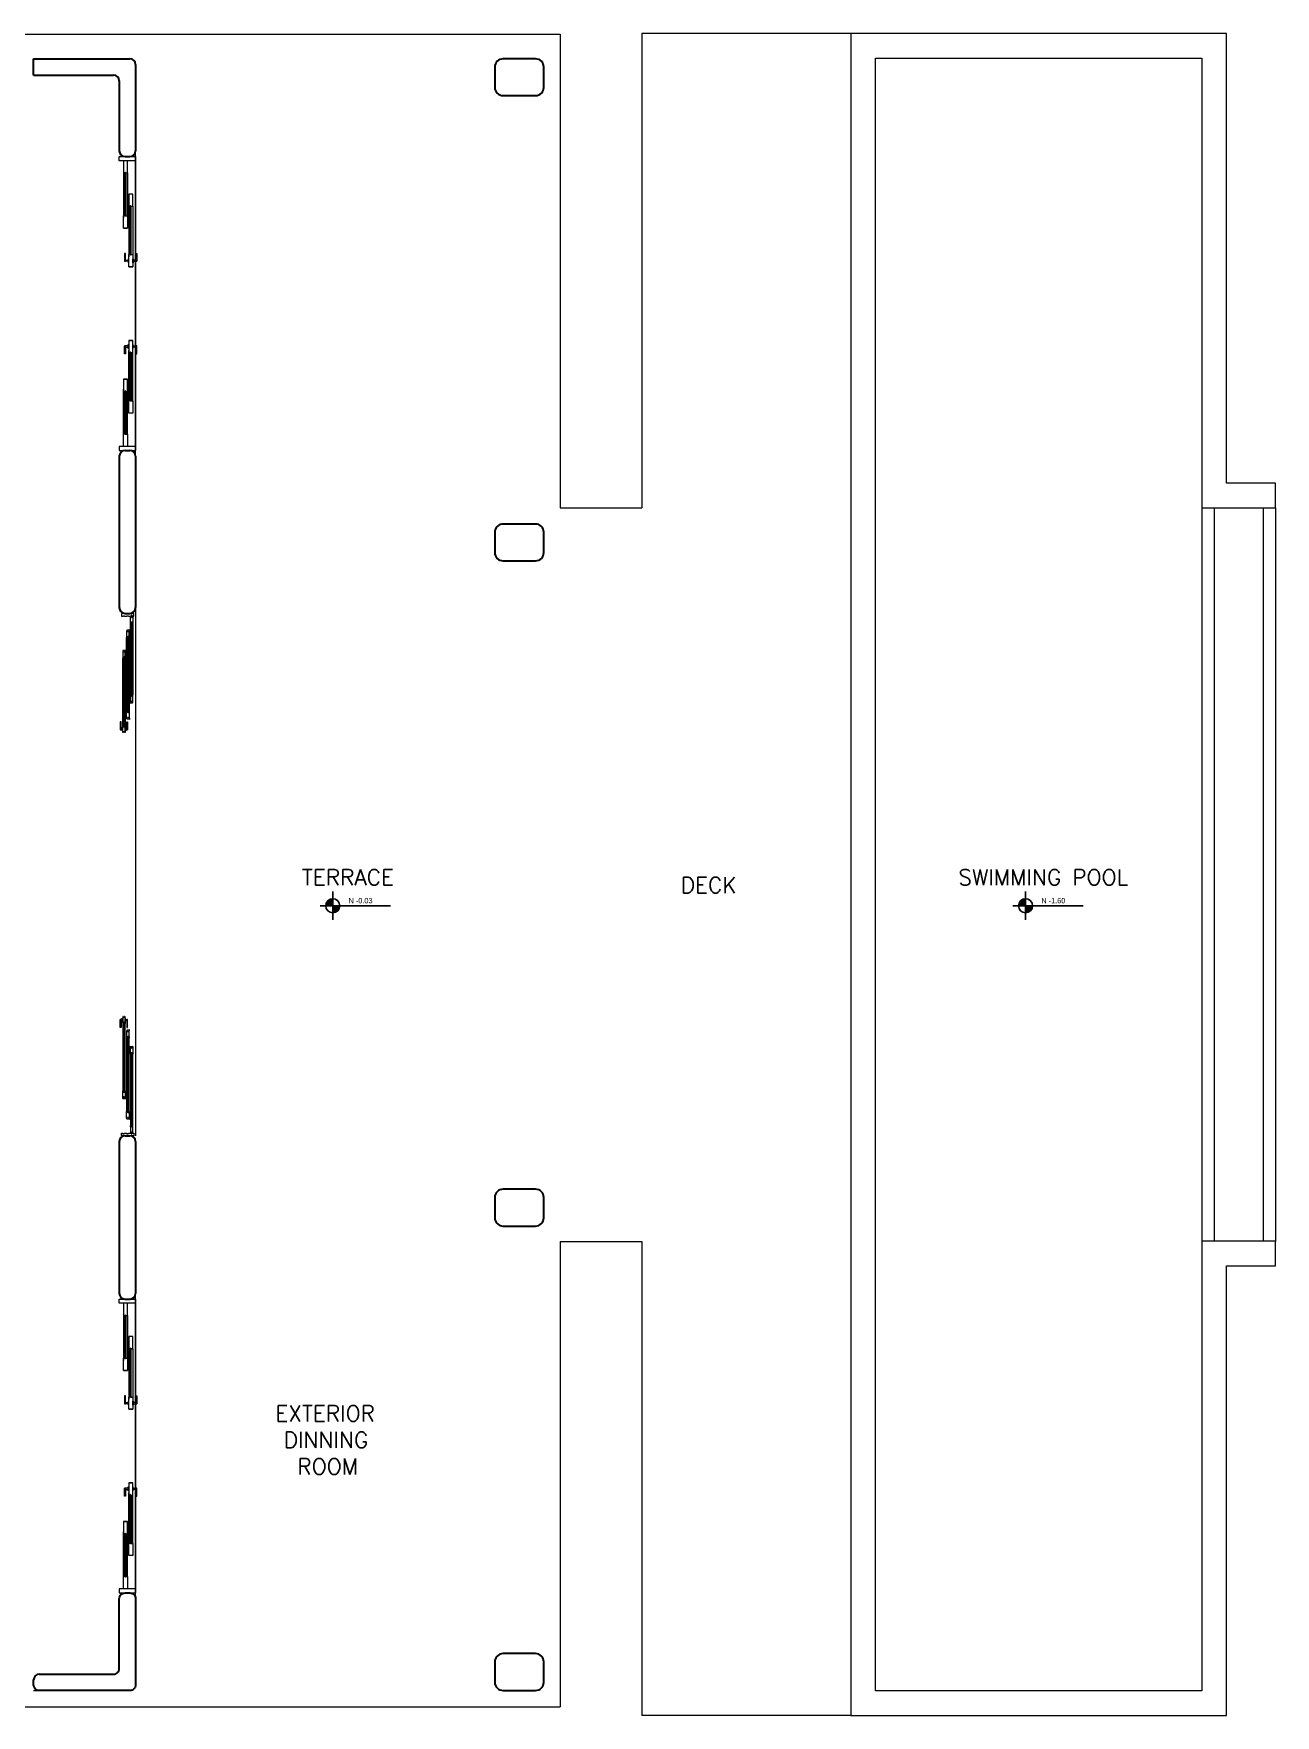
# Model space of a CAD drawing. Header units: metres. Extents: x -44 to 358, y -246 to 48.
# Drawn here: x 46.21 to 61.42, y -114.41 to -93.81 of the extents above; entities that cross this region are included whole.
import ezdxf

# ---------------------------------------------------------------- set-up
doc = ezdxf.new("R2010")
doc.units = ezdxf.units.M
doc.header["$LTSCALE"] = 0.3
for name, color, linetype, lineweight in [('A-DOOR', 7, 'Continuous', 5), ('A-WALL', 7, 'Continuous', 30), ('cristales', 131, 'Continuous', 0), ('piscina', 7, 'Continuous', 0), ('piso', 251, 'Continuous', 18), ('SE-2', 252, 'Continuous', 9)]:
    doc.layers.add(name, color=color, linetype=linetype, lineweight=lineweight)
doc.layers.add('pisos', color=253, linetype='Continuous', lineweight=0, transparency=0.1)
doc.layers.add('TEXTOS', color=4, linetype='Continuous')
doc.styles.add('ESC100-2mm', font='arial.ttf', dxfattribs={"height": 0.15})

# ---------------------------------------------------------------- blocks, each defined once
blk = doc.blocks.new('A$C6542862e')
at = {"layer": 'A-DOOR', "color": 7}
for p, q in [((1.282, 0.17), (1.282, 0.214)), ((2.318, 0.17), (2.318, 0.214)), ((1.267, 0.205), (1.267, 0.17)), ((1.267, 0.075), (1.267, 0.11)), ((1.282, 0.11), (1.282, 0.065)), ((2.318, 0.11), (2.318, 0.065)), ((2.333, 0.205), (2.333, 0.17)), ((2.333, 0.075), (2.333, 0.11))]:
    blk.add_line(p, q, dxfattribs=at)
at = {"layer": 'A-DOOR'}
for p, q in [((0.2, 0.1), (0.05, 0.1)), ((0.05, 0.1), (0.05, 0.05)), ((0.05, 0.05), (0.2, 0.05)), ((0.2, 0.077), (0.2, 0.1)), ((0.205, 0.082), (0.2, 0.082)), ((0.2, 0.072), (0.2, 0.05)), ((0.205, 0.068), (0.2, 0.068)), ((0.205, 0.082), (0.205, 0.077)), ((0.205, 0.068), (0.205, 0.072)), ((0.608, 0.165), (0.458, 0.165)), ((0.458, 0.165), (0.458, 0.115)), ((0.458, 0.115), (0.608, 0.115)), ((0.608, 0.142), (0.608, 0.165)), ((0.613, 0.147), (0.608, 0.147)), ((0.608, 0.137), (0.608, 0.115)), ((0.613, 0.132), (0.608, 0.132)), ((0.613, 0.147), (0.613, 0.142)), ((0.613, 0.132), (0.613, 0.137)), ((0.72, 0.082), (0.725, 0.082)), ((0.72, 0.082), (0.72, 0.077)), ((0.72, 0.068), (0.72, 0.072)), ((0.72, 0.068), (0.725, 0.068)), ((0.725, 0.1), (0.875, 0.1)), ((0.725, 0.077), (0.725, 0.1)), ((0.725, 0.072), (0.725, 0.05)), ((0.875, 0.05), (0.725, 0.05)), ((0.875, 0.05), (0.875, 0.1)), ((0.875, 0.1), (0.875, 0.05)), ((1.195, 0.147), (1.2, 0.147)), ((1.195, 0.147), (1.195, 0.142)), ((1.195, 0.132), (1.195, 0.137)), ((1.195, 0.132), (1.2, 0.132)), ((1.2, 0.165), (1.35, 0.165)), ((1.2, 0.142), (1.2, 0.165)), ((1.2, 0.137), (1.2, 0.115)), ((1.35, 0.115), (1.2, 0.115)), ((1.35, 0.115), (1.35, 0.165)), ((1.35, 0.165), (1.35, 0.115)), ((2.25, 0.115), (2.25, 0.165)), ((2.4, 0.165), (2.25, 0.165)), ((2.25, 0.165), (2.25, 0.115)), ((2.25, 0.115), (2.4, 0.115)), ((2.4, 0.142), (2.4, 0.165)), ((2.405, 0.147), (2.4, 0.147)), ((2.4, 0.137), (2.4, 0.115)), ((2.405, 0.132), (2.4, 0.132)), ((2.405, 0.147), (2.405, 0.142)), ((2.405, 0.132), (2.405, 0.137)), ((2.725, 0.05), (2.725, 0.1)), ((2.875, 0.1), (2.725, 0.1)), ((2.725, 0.1), (2.725, 0.05)), ((2.725, 0.05), (2.875, 0.05)), ((2.875, 0.077), (2.875, 0.1)), ((2.88, 0.082), (2.875, 0.082)), ((2.875, 0.072), (2.875, 0.05)), ((2.88, 0.068), (2.875, 0.068)), ((2.88, 0.082), (2.88, 0.077)), ((2.88, 0.068), (2.88, 0.072)), ((2.987, 0.147), (2.992, 0.147)), ((2.987, 0.147), (2.987, 0.142)), ((2.987, 0.132), (2.987, 0.137)), ((2.987, 0.132), (2.992, 0.132)), ((2.992, 0.165), (3.142, 0.165)), ((2.992, 0.142), (2.992, 0.165)), ((2.992, 0.137), (2.992, 0.115)), ((3.142, 0.115), (2.992, 0.115)), ((3.142, 0.165), (3.142, 0.115)), ((3.395, 0.082), (3.4, 0.082)), ((3.395, 0.082), (3.395, 0.077)), ((3.395, 0.068), (3.395, 0.072)), ((3.395, 0.068), (3.4, 0.068)), ((3.4, 0.1), (3.55, 0.1)), ((3.4, 0.077), (3.4, 0.1)), ((3.4, 0.072), (3.4, 0.05)), ((3.55, 0.05), (3.4, 0.05)), ((3.55, 0.1), (3.55, 0.05))]:
    blk.add_line(p, q, dxfattribs=at)
at = {"layer": 'A-DOOR', "color": 8}
for p, q in [((0.195, 0.077), (0.195, 0.072)), ((0.195, 0.077), (0.73, 0.077)), ((0.195, 0.072), (0.73, 0.072)), ((0.2, 0.1), (0.751, 0.1)), ((0.2, 0.05), (0.751, 0.05)), ((0.72, 0.082), (0.205, 0.082)), ((0.205, 0.068), (0.72, 0.068)), ((0.603, 0.142), (0.603, 0.137)), ((0.603, 0.142), (1.205, 0.142)), ((0.603, 0.137), (1.205, 0.137)), ((0.608, 0.165), (1.226, 0.165)), ((0.608, 0.115), (1.226, 0.115)), ((1.195, 0.147), (0.613, 0.147)), ((0.613, 0.132), (1.195, 0.132)), ((0.73, 0.077), (0.73, 0.072)), ((1.205, 0.142), (1.205, 0.137)), ((2.992, 0.165), (2.374, 0.165)), ((2.992, 0.115), (2.374, 0.115)), ((2.997, 0.142), (2.395, 0.142)), ((2.395, 0.142), (2.395, 0.137)), ((2.997, 0.137), (2.395, 0.137)), ((2.405, 0.147), (2.987, 0.147)), ((2.987, 0.132), (2.405, 0.132)), ((3.4, 0.1), (2.849, 0.1)), ((3.4, 0.05), (2.849, 0.05)), ((3.405, 0.077), (2.87, 0.077)), ((2.87, 0.077), (2.87, 0.072)), ((3.405, 0.072), (2.87, 0.072)), ((2.88, 0.082), (3.395, 0.082)), ((3.395, 0.068), (2.88, 0.068)), ((2.997, 0.142), (2.997, 0.137)), ((3.405, 0.077), (3.405, 0.072))]:
    blk.add_line(p, q, dxfattribs=at)
at = {"layer": 'A-DOOR', "color": 7}
for points in [[(1.282, 0.214), (1.282, 0.205), (1.185, 0.205), (1.185, 0.214)], [(2.318, 0.214), (2.318, 0.205), (2.415, 0.205), (2.415, 0.214)], [(1.282, 0.065), (1.282, 0.074), (1.185, 0.074), (1.185, 0.065)], [(1.3, 0.165), (1.25, 0.165), (1.25, 0.17), (1.3, 0.17)], [(1.3, 0.115), (1.25, 0.115), (1.25, 0.11), (1.3, 0.11)], [(2.3, 0.165), (2.35, 0.165), (2.35, 0.17), (2.3, 0.17)], [(2.3, 0.115), (2.35, 0.115), (2.35, 0.11), (2.3, 0.11)], [(2.318, 0.065), (2.318, 0.074), (2.415, 0.074), (2.415, 0.065)]]:
    blk.add_lwpolyline(points, close=True, dxfattribs=at)
at = {"layer": 'A-DOOR'}
for points in [[(0.05, 0), (0, 0), (0, 0.2), (0.05, 0.2)], [(3.55, 0), (3.6, 0), (3.6, 0.2), (3.55, 0.2)]]:
    blk.add_lwpolyline(points, close=True, dxfattribs=at)
at = {"layer": 'piscina', "const_width": 0.004}
for points in [[(0.195, 0.075), (0.73, 0.075)], [(0.603, 0.14), (1.205, 0.14)], [(2.997, 0.14), (2.395, 0.14)], [(3.405, 0.075), (2.87, 0.075)]]:
    blk.add_lwpolyline(points, dxfattribs=at)
at = {"layer": 'piso'}
blk.add_line((0, 0.2), (3.6, 0.2), dxfattribs=at)
blk = doc.blocks.new('A$C49b848e4')
at = {"color": 7}
for points in [[(0.126, 6.29, 0.341999), (0.128, 6.292), (0.128, 6.292), (0.138, 6.292), (0.139, 6.291), (0.139, 6.274), (0.138, 6.274), (0.126, 6.277, -0.339454), (0.125, 6.279), (0.125, 6.288, -0.341999)], [(0.107, 6.114, -0.341999), (0.106, 6.116), (0.105, 6.116), (0.096, 6.116), (0.095, 6.115), (0.095, 6.098), (0.095, 6.098), (0.108, 6.101, 0.339454), (0.109, 6.103), (0.109, 6.112, 0.341999)], [(0.059, 5.864, -0.341999), (0.058, 5.866), (0.057, 5.866), (0.048, 5.866), (0.047, 5.865), (0.047, 5.848), (0.047, 5.848), (0.06, 5.851, 0.339454), (0.061, 5.853), (0.061, 5.862, 0.341999)], [(0.126, 5.386, -0.341999), (0.128, 5.384), (0.128, 5.384), (0.138, 5.384), (0.139, 5.385), (0.139, 5.402), (0.138, 5.402), (0.126, 5.399, 0.339454), (0.125, 5.397), (0.125, 5.388, 0.341999)], [(0.107, 5.186, 0.341999), (0.106, 5.184), (0.105, 5.184), (0.096, 5.184), (0.095, 5.185), (0.095, 5.202), (0.095, 5.202), (0.108, 5.199, -0.339454), (0.109, 5.197), (0.109, 5.188, -0.341999)], [(0.059, 5.01, 0.341999), (0.058, 5.008), (0.057, 5.008), (0.048, 5.008), (0.047, 5.009), (0.047, 5.026), (0.047, 5.026), (0.06, 5.023, -0.339454), (0.061, 5.021), (0.061, 5.012, -0.341999)], [(0.059, 1.39, -0.341999), (0.058, 1.392), (0.057, 1.392), (0.048, 1.392), (0.047, 1.391), (0.047, 1.374), (0.047, 1.374), (0.06, 1.377, 0.339454), (0.061, 1.379), (0.061, 1.388, 0.341999)], [(0.107, 1.214, -0.341999), (0.106, 1.216), (0.105, 1.216), (0.096, 1.216), (0.095, 1.215), (0.095, 1.198), (0.095, 1.198), (0.108, 1.201, 0.339454), (0.109, 1.203), (0.109, 1.212, 0.341999)], [(0.126, 1.014, 0.341999), (0.128, 1.016), (0.128, 1.016), (0.138, 1.016), (0.139, 1.015), (0.139, 0.998), (0.138, 0.998), (0.126, 1.001, -0.339454), (0.125, 1.003), (0.125, 1.012, -0.341999)], [(0.059, 0.536, 0.341999), (0.058, 0.534), (0.057, 0.534), (0.048, 0.534), (0.047, 0.535), (0.047, 0.552), (0.047, 0.552), (0.06, 0.549, -0.339454), (0.061, 0.547), (0.061, 0.538, -0.341999)], [(0.107, 0.286, 0.341999), (0.106, 0.284), (0.105, 0.284), (0.096, 0.284), (0.095, 0.285), (0.095, 0.302), (0.095, 0.302), (0.108, 0.299, -0.339454), (0.109, 0.297), (0.109, 0.288, -0.341999)], [(0.126, 0.11, -0.341999), (0.128, 0.108), (0.128, 0.108), (0.138, 0.108), (0.139, 0.109), (0.139, 0.126), (0.138, 0.126), (0.126, 0.123, 0.339454), (0.125, 0.121), (0.125, 0.112, 0.341999)]]:
    blk.add_lwpolyline(points, format="xyb", close=True, dxfattribs=at)
at = {"layer": 'A-DOOR', "color": 7}
for p, q in [((0.018, 6.4), (0.017, 6.399)), ((0.017, 6.399), (0.017, 6.367)), ((0.03, 6.4), (0.018, 6.4)), ((0.03, 6.396), (0.03, 6.4)), ((0.049, 6.396), (0.03, 6.396)), ((0.078, 6.4), (0.049, 6.4)), ((0.049, 6.396), (0.049, 6.4)), ((0.078, 6.396), (0.078, 6.4)), ((0.097, 6.396), (0.078, 6.396)), ((0.138, 6.4), (0.097, 6.4)), ((0.097, 6.4), (0.097, 6.396)), ((0.138, 6.39), (0.138, 6.4)), ((0.144, 6.39), (0.138, 6.39)), ((0.167, 6.4), (0.144, 6.4)), ((0.144, 6.4), (0.144, 6.39)), ((0.167, 6.367), (0.167, 6.4)), ((0.017, 6.367), (0.018, 6.366)), ((0.018, 6.366), (0.035, 6.366)), ((0.035, 6.37), (0.054, 6.37)), ((0.035, 6.37), (0.035, 6.366)), ((0.054, 6.37), (0.054, 6.366)), ((0.054, 6.366), (0.083, 6.366)), ((0.079, 6.184), (0.078, 6.183)), ((0.078, 6.183), (0.078, 6.102)), ((0.079, 6.192), (0.079, 6.184)), ((0.085, 6.184), (0.079, 6.184)), ((0.115, 6.199), (0.082, 6.195)), ((0.083, 6.366), (0.083, 6.37)), ((0.083, 6.37), (0.102, 6.37)), ((0.085, 6.178), (0.085, 6.184)), ((0.09, 6.184), (0.087, 6.184)), ((0.087, 6.184), (0.087, 6.178)), ((0.09, 6.174), (0.09, 6.184)), ((0.098, 6.184), (0.096, 6.184)), ((0.096, 6.184), (0.096, 6.174)), ((0.098, 6.178), (0.098, 6.184)), ((0.106, 6.184), (0.1, 6.184)), ((0.1, 6.184), (0.1, 6.178)), ((0.102, 6.37), (0.102, 6.366)), ((0.102, 6.366), (0.138, 6.366)), ((0.108, 6.183), (0.106, 6.184)), ((0.106, 6.184), (0.115, 6.184)), ((0.108, 6.118), (0.108, 6.183)), ((0.115, 6.184), (0.115, 6.199)), ((0.125, 5.397), (0.125, 6.279)), ((0.126, 6.358), (0.127, 6.36)), ((0.126, 6.293), (0.126, 6.358)), ((0.127, 6.292), (0.126, 6.293)), ((0.127, 6.36), (0.133, 6.36)), ((0.145, 6.292), (0.127, 6.292)), ((0.133, 6.36), (0.133, 6.354)), ((0.133, 6.354), (0.136, 6.354)), ((0.136, 6.354), (0.136, 6.36)), ((0.136, 6.36), (0.138, 6.36)), ((0.138, 6.366), (0.138, 6.376)), ((0.138, 6.376), (0.144, 6.376)), ((0.138, 6.36), (0.138, 6.35)), ((0.138, 6.35), (0.144, 6.35)), ((0.14, 6.286), (0.139, 6.286)), ((0.139, 6.286), (0.139, 6.274)), ((0.139, 6.274), (0.14, 6.274)), ((0.144, 6.287), (0.14, 6.281)), ((0.14, 6.287), (0.144, 6.281)), ((0.14, 6.281), (0.14, 6.287)), ((0.14, 6.287), (0.144, 6.287)), ((0.14, 6.287), (0.14, 5.389)), ((0.144, 6.287), (0.14, 6.287)), ((0.14, 5.389), (0.14, 6.287)), ((0.14, 6.287), (0.144, 6.287)), ((0.14, 6.274), (0.14, 6.286)), ((0.144, 6.281), (0.14, 6.281)), ((0.14, 6.276), (0.14, 6.281)), ((0.14, 6.281), (0.144, 6.281)), ((0.144, 6.276), (0.14, 6.276)), ((0.142, 6.292), (0.142, 6.287)), ((0.142, 6.292), (0.142, 6.287)), ((0.142, 6.292), (0.142, 6.287)), ((0.142, 6.287), (0.142, 6.292)), ((0.142, 6.292), (0.142, 6.292)), ((0.142, 6.287), (0.142, 6.287)), ((0.144, 6.376), (0.144, 6.366)), ((0.144, 6.366), (0.165, 6.366)), ((0.144, 6.35), (0.144, 6.36)), ((0.144, 6.36), (0.146, 6.36)), ((0.144, 6.287), (0.144, 6.281)), ((0.144, 5.389), (0.144, 6.287)), ((0.144, 6.287), (0.144, 5.389)), ((0.145, 6.286), (0.144, 6.286)), ((0.144, 6.286), (0.144, 6.274)), ((0.144, 6.281), (0.144, 6.276)), ((0.144, 6.274), (0.145, 6.274)), ((0.145, 6.274), (0.145, 6.292)), ((0.145, 6.274), (0.145, 6.286)), ((0.146, 6.274), (0.145, 6.274)), ((0.145, 6.274), (0.145, 6.274)), ((0.146, 6.36), (0.146, 6.354)), ((0.146, 6.354), (0.149, 6.354)), ((0.154, 6.276), (0.146, 6.274)), ((0.149, 6.354), (0.149, 6.36)), ((0.149, 6.36), (0.154, 6.36)), ((0.154, 6.36), (0.156, 6.358)), ((0.156, 6.278), (0.154, 6.276)), ((0.156, 6.358), (0.156, 6.278)), ((0.156, 6.278), (0.156, 5.398)), ((0.165, 6.366), (0.167, 6.367)), ((0.078, 6.102), (0.079, 6.1)), ((0.078, 5.198), (0.078, 6.102)), ((0.079, 6.1), (0.087, 6.098)), ((0.087, 6.178), (0.085, 6.178)), ((0.087, 6.098), (0.088, 6.098)), ((0.088, 6.098), (0.089, 6.099)), ((0.089, 6.099), (0.089, 6.116)), ((0.089, 6.116), (0.106, 6.116)), ((0.089, 6.099), (0.089, 6.111)), ((0.089, 6.111), (0.09, 6.111)), ((0.09, 6.099), (0.089, 6.099)), ((0.096, 6.174), (0.09, 6.174)), ((0.094, 6.111), (0.09, 6.111)), ((0.09, 6.111), (0.09, 5.189)), ((0.09, 5.189), (0.09, 6.111)), ((0.09, 6.111), (0.094, 6.111)), ((0.09, 6.111), (0.094, 6.105)), ((0.094, 6.111), (0.09, 6.105)), ((0.09, 6.111), (0.09, 6.105)), ((0.094, 6.111), (0.09, 6.111)), ((0.09, 6.111), (0.09, 6.099)), ((0.09, 6.105), (0.094, 6.105)), ((0.09, 6.105), (0.09, 6.1)), ((0.094, 6.105), (0.09, 6.105)), ((0.09, 6.1), (0.094, 6.1)), ((0.092, 6.116), (0.092, 6.111)), ((0.092, 6.116), (0.092, 6.111)), ((0.092, 6.116), (0.092, 6.111)), ((0.092, 6.111), (0.092, 6.116)), ((0.092, 6.116), (0.092, 6.116)), ((0.092, 6.111), (0.092, 6.111)), ((0.094, 5.189), (0.094, 6.111)), ((0.094, 6.111), (0.094, 5.189)), ((0.094, 6.105), (0.094, 6.111)), ((0.094, 6.099), (0.094, 6.111)), ((0.094, 6.111), (0.095, 6.111)), ((0.094, 6.1), (0.094, 6.105)), ((0.095, 6.099), (0.094, 6.099)), ((0.095, 6.111), (0.095, 6.099)), ((0.1, 6.178), (0.098, 6.178)), ((0.106, 6.116), (0.108, 6.118)), ((0.109, 6.103), (0.109, 5.197)), ((0.031, 5.934), (0.03, 5.933)), ((0.03, 5.933), (0.03, 5.852)), ((0.03, 5.852), (0.031, 5.85)), ((0.03, 5.022), (0.03, 5.852)), ((0.031, 5.942), (0.031, 5.934)), ((0.037, 5.934), (0.031, 5.934)), ((0.031, 5.85), (0.039, 5.848)), ((0.067, 5.949), (0.034, 5.945)), ((0.037, 5.928), (0.037, 5.934)), ((0.039, 5.928), (0.037, 5.928)), ((0.042, 5.934), (0.039, 5.934)), ((0.039, 5.934), (0.039, 5.928)), ((0.039, 5.848), (0.04, 5.848)), ((0.04, 5.848), (0.041, 5.849)), ((0.041, 5.849), (0.041, 5.866)), ((0.041, 5.866), (0.058, 5.866)), ((0.041, 5.849), (0.041, 5.861)), ((0.041, 5.861), (0.042, 5.861)), ((0.042, 5.849), (0.041, 5.849)), ((0.042, 5.924), (0.042, 5.934)), ((0.048, 5.924), (0.042, 5.924)), ((0.046, 5.861), (0.042, 5.861)), ((0.042, 5.861), (0.042, 5.013)), ((0.042, 5.013), (0.042, 5.861)), ((0.042, 5.861), (0.046, 5.861)), ((0.042, 5.861), (0.046, 5.855)), ((0.046, 5.861), (0.042, 5.855)), ((0.042, 5.861), (0.042, 5.855)), ((0.046, 5.861), (0.042, 5.861)), ((0.042, 5.861), (0.042, 5.849)), ((0.042, 5.855), (0.046, 5.855)), ((0.042, 5.855), (0.042, 5.85)), ((0.046, 5.855), (0.042, 5.855)), ((0.042, 5.85), (0.046, 5.85)), ((0.044, 5.866), (0.044, 5.861)), ((0.044, 5.866), (0.044, 5.861)), ((0.044, 5.866), (0.044, 5.861)), ((0.044, 5.861), (0.044, 5.866)), ((0.044, 5.866), (0.044, 5.866)), ((0.044, 5.861), (0.044, 5.861)), ((0.046, 5.013), (0.046, 5.861)), ((0.046, 5.861), (0.046, 5.013)), ((0.046, 5.855), (0.046, 5.861)), ((0.046, 5.849), (0.046, 5.861)), ((0.046, 5.861), (0.047, 5.861)), ((0.046, 5.85), (0.046, 5.855)), ((0.047, 5.849), (0.046, 5.849)), ((0.047, 5.861), (0.047, 5.849)), ((0.05, 5.934), (0.048, 5.934)), ((0.048, 5.934), (0.048, 5.924)), ((0.05, 5.928), (0.05, 5.934)), ((0.052, 5.928), (0.05, 5.928)), ((0.058, 5.934), (0.052, 5.934)), ((0.052, 5.934), (0.052, 5.928)), ((0.06, 5.933), (0.058, 5.934)), ((0.058, 5.934), (0.067, 5.934)), ((0.058, 5.866), (0.06, 5.868)), ((0.06, 5.868), (0.06, 5.933)), ((0.061, 5.853), (0.061, 5.021)), ((0.067, 5.934), (0.067, 5.949)), ((0.127, 5.384), (0.126, 5.383)), ((0.126, 5.383), (0.126, 5.318)), ((0.145, 5.384), (0.127, 5.384)), ((0.139, 5.39), (0.139, 5.402)), ((0.139, 5.402), (0.14, 5.402)), ((0.14, 5.39), (0.139, 5.39)), ((0.14, 5.402), (0.14, 5.39)), ((0.144, 5.4), (0.14, 5.4)), ((0.14, 5.4), (0.14, 5.395)), ((0.144, 5.389), (0.14, 5.395)), ((0.14, 5.389), (0.144, 5.395)), ((0.144, 5.395), (0.14, 5.395)), ((0.14, 5.395), (0.14, 5.389)), ((0.14, 5.395), (0.144, 5.395)), ((0.14, 5.389), (0.144, 5.389)), ((0.144, 5.389), (0.14, 5.389)), ((0.14, 5.389), (0.144, 5.389)), ((0.142, 5.384), (0.142, 5.389)), ((0.142, 5.384), (0.142, 5.389)), ((0.142, 5.384), (0.142, 5.389)), ((0.142, 5.389), (0.142, 5.389)), ((0.142, 5.389), (0.142, 5.384)), ((0.142, 5.384), (0.142, 5.384)), ((0.144, 5.39), (0.144, 5.402)), ((0.144, 5.402), (0.145, 5.402)), ((0.144, 5.395), (0.144, 5.4)), ((0.144, 5.389), (0.144, 5.395)), ((0.145, 5.39), (0.144, 5.39)), ((0.146, 5.402), (0.145, 5.402)), ((0.145, 5.402), (0.145, 5.402)), ((0.145, 5.402), (0.145, 5.384)), ((0.145, 5.402), (0.145, 5.39)), ((0.154, 5.4), (0.146, 5.402)), ((0.156, 5.398), (0.154, 5.4)), ((0.156, 5.318), (0.156, 5.398)), ((0.078, 5.198), (0.079, 5.2)), ((0.078, 5.118), (0.078, 5.198)), ((0.079, 5.2), (0.087, 5.202)), ((0.087, 5.202), (0.088, 5.202)), ((0.088, 5.202), (0.089, 5.202)), ((0.089, 5.202), (0.089, 5.184)), ((0.089, 5.202), (0.089, 5.19)), ((0.09, 5.202), (0.089, 5.202)), ((0.089, 5.19), (0.09, 5.19)), ((0.089, 5.184), (0.106, 5.184)), ((0.09, 5.19), (0.09, 5.202)), ((0.09, 5.195), (0.09, 5.2)), ((0.09, 5.2), (0.094, 5.2)), ((0.09, 5.189), (0.094, 5.195)), ((0.094, 5.189), (0.09, 5.195)), ((0.09, 5.189), (0.09, 5.195)), ((0.09, 5.195), (0.094, 5.195)), ((0.094, 5.195), (0.09, 5.195)), ((0.094, 5.189), (0.09, 5.189)), ((0.09, 5.189), (0.094, 5.189)), ((0.094, 5.189), (0.09, 5.189)), ((0.092, 5.184), (0.092, 5.189)), ((0.092, 5.184), (0.092, 5.189)), ((0.092, 5.184), (0.092, 5.189)), ((0.092, 5.189), (0.092, 5.189)), ((0.092, 5.189), (0.092, 5.184)), ((0.092, 5.184), (0.092, 5.184)), ((0.094, 5.202), (0.094, 5.19)), ((0.095, 5.202), (0.094, 5.202)), ((0.094, 5.2), (0.094, 5.195)), ((0.094, 5.195), (0.094, 5.189)), ((0.094, 5.19), (0.095, 5.19)), ((0.095, 5.19), (0.095, 5.202)), ((0.106, 5.184), (0.108, 5.183)), ((0.108, 5.183), (0.108, 5.118)), ((0.127, 5.316), (0.118, 5.316)), ((0.118, 5.316), (0.118, 5.301)), ((0.118, 5.301), (0.151, 5.305)), ((0.126, 5.318), (0.127, 5.316)), ((0.127, 5.316), (0.133, 5.316)), ((0.133, 5.316), (0.133, 5.322)), ((0.133, 5.322), (0.136, 5.322)), ((0.136, 5.322), (0.136, 5.316)), ((0.136, 5.316), (0.138, 5.316)), ((0.138, 5.316), (0.138, 5.326)), ((0.138, 5.326), (0.144, 5.326)), ((0.144, 5.326), (0.144, 5.316)), ((0.144, 5.316), (0.146, 5.316)), ((0.146, 5.316), (0.146, 5.322)), ((0.146, 5.322), (0.149, 5.322)), ((0.149, 5.322), (0.149, 5.316)), ((0.149, 5.316), (0.154, 5.316)), ((0.154, 5.316), (0.156, 5.318)), ((0.154, 5.308), (0.154, 5.316)), ((0.03, 5.022), (0.031, 5.024)), ((0.03, 4.941), (0.03, 5.022)), ((0.031, 5.024), (0.039, 5.026)), ((0.039, 4.946), (0.037, 4.946)), ((0.037, 4.946), (0.037, 4.94)), ((0.039, 5.026), (0.04, 5.026)), ((0.039, 4.94), (0.039, 4.946)), ((0.04, 5.026), (0.041, 5.025)), ((0.041, 5.025), (0.041, 5.008)), ((0.041, 5.025), (0.041, 5.013)), ((0.042, 5.025), (0.041, 5.025)), ((0.041, 5.013), (0.042, 5.013)), ((0.041, 5.008), (0.058, 5.008)), ((0.042, 5.013), (0.042, 5.025)), ((0.042, 5.019), (0.042, 5.024)), ((0.042, 5.024), (0.046, 5.024)), ((0.042, 5.013), (0.046, 5.019)), ((0.046, 5.013), (0.042, 5.019)), ((0.042, 5.013), (0.042, 5.019)), ((0.042, 5.019), (0.046, 5.019)), ((0.046, 5.019), (0.042, 5.019)), ((0.046, 5.013), (0.042, 5.013)), ((0.042, 5.013), (0.046, 5.013)), ((0.046, 5.013), (0.042, 5.013)), ((0.048, 4.95), (0.042, 4.95)), ((0.042, 4.95), (0.042, 4.94)), ((0.044, 5.008), (0.044, 5.013)), ((0.044, 5.008), (0.044, 5.013)), ((0.044, 5.008), (0.044, 5.013)), ((0.044, 5.013), (0.044, 5.013)), ((0.044, 5.013), (0.044, 5.008)), ((0.044, 5.008), (0.044, 5.008)), ((0.046, 5.025), (0.046, 5.013)), ((0.047, 5.025), (0.046, 5.025)), ((0.046, 5.024), (0.046, 5.019)), ((0.046, 5.019), (0.046, 5.013)), ((0.046, 5.013), (0.047, 5.013)), ((0.047, 5.013), (0.047, 5.025)), ((0.048, 4.94), (0.048, 4.95)), ((0.052, 4.946), (0.05, 4.946)), ((0.05, 4.946), (0.05, 4.94)), ((0.052, 4.94), (0.052, 4.946)), ((0.058, 5.008), (0.06, 5.006)), ((0.06, 5.006), (0.06, 4.941)), ((0.079, 5.116), (0.078, 5.118)), ((0.085, 5.116), (0.079, 5.116)), ((0.079, 5.108), (0.079, 5.116)), ((0.115, 5.101), (0.082, 5.105)), ((0.087, 5.122), (0.085, 5.122)), ((0.085, 5.122), (0.085, 5.116)), ((0.087, 5.116), (0.087, 5.122)), ((0.09, 5.116), (0.087, 5.116)), ((0.096, 5.126), (0.09, 5.126)), ((0.09, 5.126), (0.09, 5.116)), ((0.096, 5.116), (0.096, 5.126)), ((0.098, 5.116), (0.096, 5.116)), ((0.1, 5.122), (0.098, 5.122)), ((0.098, 5.122), (0.098, 5.116)), ((0.1, 5.116), (0.1, 5.122)), ((0.106, 5.116), (0.1, 5.116)), ((0.108, 5.118), (0.106, 5.116)), ((0.106, 5.116), (0.115, 5.116)), ((0.115, 5.116), (0.115, 5.101)), ((0.031, 4.94), (0.03, 4.941)), ((0.037, 4.94), (0.031, 4.94)), ((0.042, 4.94), (0.039, 4.94)), ((0.05, 4.94), (0.048, 4.94)), ((0.058, 4.94), (0.052, 4.94)), ((0.06, 4.941), (0.058, 4.94)), ((0.031, 1.46), (0.03, 1.459)), ((0.03, 1.459), (0.03, 1.378)), ((0.037, 1.46), (0.031, 1.46)), ((0.037, 1.454), (0.037, 1.46)), ((0.039, 1.454), (0.037, 1.454)), ((0.042, 1.46), (0.039, 1.46)), ((0.039, 1.46), (0.039, 1.454)), ((0.042, 1.45), (0.042, 1.46)), ((0.048, 1.45), (0.042, 1.45)), ((0.05, 1.46), (0.048, 1.46)), ((0.048, 1.46), (0.048, 1.45)), ((0.05, 1.454), (0.05, 1.46)), ((0.052, 1.454), (0.05, 1.454)), ((0.058, 1.46), (0.052, 1.46)), ((0.052, 1.46), (0.052, 1.454)), ((0.06, 1.459), (0.058, 1.46)), ((0.06, 1.394), (0.06, 1.459)), ((0.03, 1.378), (0.031, 1.376)), ((0.03, 1.378), (0.03, 0.548)), ((0.031, 1.376), (0.039, 1.374)), ((0.039, 1.374), (0.04, 1.374)), ((0.04, 1.374), (0.041, 1.375)), ((0.041, 1.375), (0.041, 1.392)), ((0.041, 1.392), (0.058, 1.392)), ((0.041, 1.375), (0.041, 1.387)), ((0.041, 1.387), (0.042, 1.387)), ((0.042, 1.375), (0.041, 1.375)), ((0.042, 1.387), (0.046, 1.381)), ((0.046, 1.387), (0.042, 1.381)), ((0.042, 1.387), (0.042, 1.381)), ((0.046, 1.387), (0.042, 1.387)), ((0.042, 0.539), (0.042, 1.387)), ((0.042, 1.387), (0.046, 1.387)), ((0.042, 1.387), (0.042, 0.539)), ((0.046, 1.387), (0.042, 1.387)), ((0.042, 1.387), (0.042, 1.375)), ((0.042, 1.381), (0.046, 1.381)), ((0.042, 1.381), (0.042, 1.376)), ((0.046, 1.381), (0.042, 1.381)), ((0.042, 1.376), (0.046, 1.376)), ((0.044, 1.392), (0.044, 1.387)), ((0.044, 1.392), (0.044, 1.387)), ((0.044, 1.392), (0.044, 1.387)), ((0.044, 1.387), (0.044, 1.392)), ((0.044, 1.392), (0.044, 1.392)), ((0.044, 1.387), (0.044, 1.387)), ((0.046, 1.381), (0.046, 1.387)), ((0.046, 1.387), (0.046, 0.539)), ((0.046, 0.539), (0.046, 1.387)), ((0.046, 1.375), (0.046, 1.387)), ((0.046, 1.387), (0.047, 1.387)), ((0.046, 1.376), (0.046, 1.381)), ((0.047, 1.375), (0.046, 1.375)), ((0.047, 1.387), (0.047, 1.375)), ((0.058, 1.392), (0.06, 1.394)), ((0.061, 0.547), (0.061, 1.379)), ((0.079, 1.284), (0.078, 1.283)), ((0.078, 1.283), (0.078, 1.202)), ((0.079, 1.292), (0.079, 1.284)), ((0.085, 1.284), (0.079, 1.284)), ((0.115, 1.299), (0.082, 1.295)), ((0.085, 1.278), (0.085, 1.284)), ((0.087, 1.278), (0.085, 1.278)), ((0.09, 1.284), (0.087, 1.284)), ((0.087, 1.284), (0.087, 1.278)), ((0.09, 1.274), (0.09, 1.284)), ((0.096, 1.274), (0.09, 1.274)), ((0.098, 1.284), (0.096, 1.284)), ((0.096, 1.284), (0.096, 1.274)), ((0.098, 1.278), (0.098, 1.284)), ((0.1, 1.278), (0.098, 1.278)), ((0.106, 1.284), (0.1, 1.284)), ((0.1, 1.284), (0.1, 1.278)), ((0.108, 1.283), (0.106, 1.284)), ((0.106, 1.284), (0.115, 1.284)), ((0.108, 1.218), (0.108, 1.283)), ((0.115, 1.284), (0.115, 1.299)), ((0.078, 1.202), (0.079, 1.2)), ((0.078, 1.202), (0.078, 0.298)), ((0.079, 1.2), (0.087, 1.198)), ((0.087, 1.198), (0.088, 1.198)), ((0.088, 1.198), (0.089, 1.199)), ((0.089, 1.199), (0.089, 1.216)), ((0.089, 1.216), (0.106, 1.216)), ((0.089, 1.199), (0.089, 1.211)), ((0.089, 1.211), (0.09, 1.211)), ((0.09, 1.199), (0.089, 1.199)), ((0.09, 1.211), (0.094, 1.205)), ((0.094, 1.211), (0.09, 1.205)), ((0.09, 1.211), (0.09, 1.205)), ((0.094, 1.211), (0.09, 1.211)), ((0.09, 0.289), (0.09, 1.211)), ((0.09, 1.211), (0.094, 1.211)), ((0.09, 1.211), (0.09, 0.289)), ((0.094, 1.211), (0.09, 1.211)), ((0.09, 1.211), (0.09, 1.199)), ((0.09, 1.205), (0.094, 1.205)), ((0.09, 1.205), (0.09, 1.2)), ((0.094, 1.205), (0.09, 1.205)), ((0.09, 1.2), (0.094, 1.2)), ((0.092, 1.216), (0.092, 1.211)), ((0.092, 1.216), (0.092, 1.211)), ((0.092, 1.216), (0.092, 1.211)), ((0.092, 1.211), (0.092, 1.216)), ((0.092, 1.216), (0.092, 1.216)), ((0.092, 1.211), (0.092, 1.211)), ((0.094, 1.205), (0.094, 1.211)), ((0.094, 1.211), (0.094, 0.289)), ((0.094, 0.289), (0.094, 1.211)), ((0.094, 1.199), (0.094, 1.211)), ((0.094, 1.211), (0.095, 1.211)), ((0.094, 1.2), (0.094, 1.205)), ((0.095, 1.199), (0.094, 1.199)), ((0.095, 1.211), (0.095, 1.199)), ((0.106, 1.216), (0.108, 1.218)), ((0.109, 0.297), (0.109, 1.203)), ((0.118, 1.084), (0.118, 1.099)), ((0.118, 1.099), (0.151, 1.095)), ((0.127, 1.084), (0.118, 1.084)), ((0.126, 1.082), (0.127, 1.084)), ((0.126, 1.017), (0.126, 1.082)), ((0.127, 1.084), (0.133, 1.084)), ((0.133, 1.084), (0.133, 1.078)), ((0.133, 1.078), (0.136, 1.078)), ((0.136, 1.078), (0.136, 1.084)), ((0.136, 1.084), (0.138, 1.084)), ((0.138, 1.084), (0.138, 1.074)), ((0.138, 1.074), (0.144, 1.074)), ((0.144, 1.074), (0.144, 1.084)), ((0.144, 1.084), (0.146, 1.084)), ((0.146, 1.084), (0.146, 1.078)), ((0.146, 1.078), (0.149, 1.078)), ((0.149, 1.078), (0.149, 1.084)), ((0.149, 1.084), (0.154, 1.084)), ((0.154, 1.092), (0.154, 1.084)), ((0.154, 1.084), (0.156, 1.082)), ((0.156, 1.082), (0.156, 1.002)), ((0.125, 1.003), (0.125, 0.121)), ((0.127, 1.016), (0.126, 1.017)), ((0.145, 1.016), (0.127, 1.016)), ((0.14, 1.01), (0.139, 1.01)), ((0.139, 1.01), (0.139, 0.998)), ((0.139, 0.998), (0.14, 0.998)), ((0.14, 0.113), (0.14, 1.011)), ((0.14, 1.011), (0.144, 1.011)), ((0.144, 1.011), (0.14, 1.011)), ((0.14, 1.011), (0.14, 0.113)), ((0.144, 1.011), (0.14, 1.005)), ((0.14, 1.011), (0.144, 1.005)), ((0.14, 1.005), (0.14, 1.011)), ((0.14, 1.011), (0.144, 1.011)), ((0.14, 0.998), (0.14, 1.01)), ((0.144, 1.005), (0.14, 1.005)), ((0.14, 1), (0.14, 1.005)), ((0.14, 1.005), (0.144, 1.005)), ((0.144, 1), (0.14, 1)), ((0.142, 1.016), (0.142, 1.011)), ((0.142, 1.016), (0.142, 1.011)), ((0.142, 1.016), (0.142, 1.011)), ((0.142, 1.011), (0.142, 1.016)), ((0.142, 1.016), (0.142, 1.016)), ((0.142, 1.011), (0.142, 1.011)), ((0.144, 1.011), (0.144, 0.113)), ((0.144, 0.113), (0.144, 1.011)), ((0.144, 1.011), (0.144, 1.005)), ((0.145, 1.01), (0.144, 1.01)), ((0.144, 1.01), (0.144, 0.998)), ((0.144, 1.005), (0.144, 1)), ((0.144, 0.998), (0.145, 0.998)), ((0.145, 0.998), (0.145, 1.016)), ((0.145, 0.998), (0.145, 1.01)), ((0.146, 0.998), (0.145, 0.998)), ((0.145, 0.998), (0.145, 0.998)), ((0.154, 1), (0.146, 0.998)), ((0.156, 1.002), (0.154, 1)), ((0.156, 0.122), (0.156, 1.002)), ((0.03, 0.548), (0.031, 0.55)), ((0.03, 0.468), (0.03, 0.548)), ((0.031, 0.466), (0.03, 0.468)), ((0.031, 0.55), (0.039, 0.552)), ((0.037, 0.466), (0.031, 0.466)), ((0.031, 0.458), (0.031, 0.466)), ((0.067, 0.451), (0.034, 0.455)), ((0.039, 0.472), (0.037, 0.472)), ((0.037, 0.472), (0.037, 0.466)), ((0.039, 0.552), (0.04, 0.552)), ((0.039, 0.466), (0.039, 0.472)), ((0.042, 0.466), (0.039, 0.466)), ((0.04, 0.552), (0.041, 0.552)), ((0.041, 0.552), (0.041, 0.534)), ((0.041, 0.552), (0.041, 0.54)), ((0.042, 0.552), (0.041, 0.552)), ((0.041, 0.54), (0.042, 0.54)), ((0.041, 0.534), (0.058, 0.534)), ((0.042, 0.54), (0.042, 0.552)), ((0.042, 0.545), (0.042, 0.55)), ((0.042, 0.55), (0.046, 0.55)), ((0.042, 0.539), (0.046, 0.545)), ((0.046, 0.539), (0.042, 0.545)), ((0.042, 0.539), (0.042, 0.545)), ((0.042, 0.545), (0.046, 0.545)), ((0.046, 0.545), (0.042, 0.545)), ((0.046, 0.539), (0.042, 0.539)), ((0.042, 0.539), (0.046, 0.539)), ((0.046, 0.539), (0.042, 0.539)), ((0.048, 0.476), (0.042, 0.476)), ((0.042, 0.476), (0.042, 0.466)), ((0.044, 0.534), (0.044, 0.539)), ((0.044, 0.534), (0.044, 0.539)), ((0.044, 0.534), (0.044, 0.539)), ((0.044, 0.539), (0.044, 0.539)), ((0.044, 0.539), (0.044, 0.534)), ((0.044, 0.534), (0.044, 0.534)), ((0.046, 0.552), (0.046, 0.54)), ((0.047, 0.552), (0.046, 0.552)), ((0.046, 0.55), (0.046, 0.545)), ((0.046, 0.545), (0.046, 0.539)), ((0.046, 0.54), (0.047, 0.54)), ((0.047, 0.54), (0.047, 0.552)), ((0.048, 0.466), (0.048, 0.476)), ((0.05, 0.466), (0.048, 0.466)), ((0.052, 0.472), (0.05, 0.472)), ((0.05, 0.472), (0.05, 0.466)), ((0.052, 0.466), (0.052, 0.472)), ((0.058, 0.466), (0.052, 0.466)), ((0.058, 0.534), (0.06, 0.533)), ((0.06, 0.468), (0.058, 0.466)), ((0.058, 0.466), (0.067, 0.466)), ((0.06, 0.533), (0.06, 0.468)), ((0.067, 0.466), (0.067, 0.451)), ((0.078, 0.298), (0.079, 0.3)), ((0.078, 0.218), (0.078, 0.298)), ((0.079, 0.216), (0.078, 0.218)), ((0.079, 0.3), (0.087, 0.302)), ((0.085, 0.216), (0.079, 0.216)), ((0.079, 0.208), (0.079, 0.216)), ((0.087, 0.222), (0.085, 0.222)), ((0.085, 0.222), (0.085, 0.216)), ((0.087, 0.302), (0.088, 0.302)), ((0.087, 0.216), (0.087, 0.222)), ((0.09, 0.216), (0.087, 0.216)), ((0.088, 0.302), (0.089, 0.302)), ((0.089, 0.302), (0.089, 0.284)), ((0.089, 0.302), (0.089, 0.29)), ((0.09, 0.302), (0.089, 0.302)), ((0.089, 0.29), (0.09, 0.29)), ((0.089, 0.284), (0.106, 0.284)), ((0.09, 0.29), (0.09, 0.302)), ((0.09, 0.295), (0.09, 0.3)), ((0.09, 0.3), (0.094, 0.3)), ((0.09, 0.289), (0.094, 0.295)), ((0.094, 0.289), (0.09, 0.295)), ((0.09, 0.289), (0.09, 0.295)), ((0.09, 0.295), (0.094, 0.295)), ((0.094, 0.295), (0.09, 0.295)), ((0.094, 0.289), (0.09, 0.289)), ((0.09, 0.289), (0.094, 0.289)), ((0.094, 0.289), (0.09, 0.289)), ((0.096, 0.226), (0.09, 0.226)), ((0.09, 0.226), (0.09, 0.216)), ((0.092, 0.284), (0.092, 0.289)), ((0.092, 0.284), (0.092, 0.289)), ((0.092, 0.284), (0.092, 0.289)), ((0.092, 0.289), (0.092, 0.289)), ((0.092, 0.289), (0.092, 0.284)), ((0.092, 0.284), (0.092, 0.284)), ((0.094, 0.302), (0.094, 0.29)), ((0.095, 0.302), (0.094, 0.302)), ((0.094, 0.3), (0.094, 0.295)), ((0.094, 0.295), (0.094, 0.289)), ((0.094, 0.29), (0.095, 0.29)), ((0.095, 0.29), (0.095, 0.302)), ((0.096, 0.216), (0.096, 0.226)), ((0.098, 0.216), (0.096, 0.216)), ((0.1, 0.222), (0.098, 0.222)), ((0.098, 0.222), (0.098, 0.216)), ((0.1, 0.216), (0.1, 0.222)), ((0.106, 0.216), (0.1, 0.216)), ((0.106, 0.284), (0.108, 0.283)), ((0.108, 0.218), (0.106, 0.216)), ((0.106, 0.216), (0.115, 0.216)), ((0.108, 0.283), (0.108, 0.218)), ((0.115, 0.216), (0.115, 0.201)), ((0.017, 0.033), (0.018, 0.034)), ((0.017, 0.002), (0.017, 0.033)), ((0.018, 0), (0.017, 0.002)), ((0.018, 0.034), (0.033, 0.034)), ((0.028, 0), (0.018, 0)), ((0.047, 0.004), (0.028, 0.004)), ((0.028, 0.004), (0.028, 0)), ((0.033, 0.034), (0.033, 0.03)), ((0.033, 0.03), (0.052, 0.03)), ((0.047, 0.004), (0.047, 0)), ((0.078, 0), (0.047, 0)), ((0.047, 0), (0.047, 0)), ((0.052, 0.034), (0.083, 0.034)), ((0.052, 0.03), (0.052, 0.034)), ((0.097, 0.004), (0.078, 0.004)), ((0.078, 0.004), (0.078, 0)), ((0.115, 0.201), (0.082, 0.205)), ((0.083, 0.034), (0.083, 0.03)), ((0.083, 0.03), (0.102, 0.03)), ((0.097, 0), (0.097, 0.004)), ((0.138, 0), (0.097, 0)), ((0.102, 0.03), (0.102, 0.034)), ((0.102, 0.034), (0.138, 0.034)), ((0.127, 0.108), (0.126, 0.107)), ((0.126, 0.107), (0.126, 0.042)), ((0.126, 0.042), (0.127, 0.04)), ((0.145, 0.108), (0.127, 0.108)), ((0.127, 0.04), (0.133, 0.04)), ((0.133, 0.04), (0.133, 0.046)), ((0.133, 0.046), (0.136, 0.046)), ((0.136, 0.046), (0.136, 0.04)), ((0.136, 0.04), (0.138, 0.04)), ((0.138, 0.04), (0.138, 0.05)), ((0.138, 0.05), (0.144, 0.05)), ((0.138, 0.034), (0.138, 0.024)), ((0.138, 0.024), (0.144, 0.024)), ((0.144, 0.01), (0.138, 0.01)), ((0.138, 0.01), (0.138, 0)), ((0.139, 0.114), (0.139, 0.126)), ((0.139, 0.126), (0.14, 0.126)), ((0.14, 0.114), (0.139, 0.114)), ((0.14, 0.126), (0.14, 0.114)), ((0.144, 0.124), (0.14, 0.124)), ((0.14, 0.124), (0.14, 0.119)), ((0.144, 0.113), (0.14, 0.119)), ((0.14, 0.113), (0.144, 0.119)), ((0.144, 0.119), (0.14, 0.119)), ((0.14, 0.119), (0.14, 0.113)), ((0.14, 0.119), (0.144, 0.119)), ((0.14, 0.113), (0.144, 0.113)), ((0.144, 0.113), (0.14, 0.113)), ((0.14, 0.113), (0.144, 0.113)), ((0.142, 0.108), (0.142, 0.113)), ((0.142, 0.108), (0.142, 0.113)), ((0.142, 0.108), (0.142, 0.113)), ((0.142, 0.113), (0.142, 0.113)), ((0.142, 0.113), (0.142, 0.108)), ((0.142, 0.108), (0.142, 0.108)), ((0.144, 0.114), (0.144, 0.126)), ((0.144, 0.126), (0.145, 0.126)), ((0.144, 0.119), (0.144, 0.124)), ((0.144, 0.113), (0.144, 0.119)), ((0.145, 0.114), (0.144, 0.114)), ((0.144, 0.05), (0.144, 0.04)), ((0.144, 0.04), (0.146, 0.04)), ((0.144, 0.024), (0.144, 0.034)), ((0.144, 0.034), (0.165, 0.034)), ((0.144, 0), (0.144, 0.01)), ((0.167, 0), (0.144, 0)), ((0.146, 0.126), (0.145, 0.126)), ((0.145, 0.126), (0.145, 0.126)), ((0.145, 0.126), (0.145, 0.108)), ((0.145, 0.126), (0.145, 0.114)), ((0.154, 0.124), (0.146, 0.126)), ((0.146, 0.04), (0.146, 0.046)), ((0.146, 0.046), (0.149, 0.046)), ((0.149, 0.046), (0.149, 0.04)), ((0.149, 0.04), (0.154, 0.04)), ((0.156, 0.122), (0.154, 0.124)), ((0.154, 0.04), (0.156, 0.042)), ((0.156, 0.042), (0.156, 0.122)), ((0.165, 0.034), (0.167, 0.033)), ((0.167, 0.033), (0.167, 0))]:
    blk.add_line(p, q, dxfattribs=at)
for centre, start, end in [((0.082, 6.192), 94.2891, 180.0015), ((0.034, 5.942), 94.2891, 180.0015), ((0.151, 5.308), 274.2891, 0.0015), ((0.082, 5.108), 179.9985, 265.7109), ((0.082, 1.292), 94.2891, 180.0015), ((0.151, 1.092), 359.9985, 85.7109), ((0.034, 0.458), 179.9985, 265.7109), ((0.082, 0.208), 179.9985, 265.7109)]:
    blk.add_arc(centre, 0.003, start, end, dxfattribs=at)
at = {"layer": 'cristales'}
for p, q in [((0.142, 6.276), (0.142, 5.4)), ((0.092, 5.2), (0.092, 6.1)), ((0.044, 5.024), (0.044, 5.85)), ((0.044, 1.376), (0.044, 0.55)), ((0.092, 1.2), (0.092, 0.3)), ((0.142, 0.124), (0.142, 1))]:
    blk.add_line(p, q, dxfattribs=at)
at = {"layer": 'SE-2', "lineweight": 0}
for p, q in [((0.025, 4.974), (0, 4.974)), ((0.01, 4.989), (0.025, 4.989)), ((0.025, 4.994), (0.025, 4.974)), ((0.065, 4.994), (0.065, 4.974)), ((0.08, 4.989), (0.065, 4.989)), ((0.065, 4.974), (0.089, 4.974)), ((0.025, 1.426), (0, 1.426)), ((0.01, 1.411), (0.025, 1.411)), ((0.025, 1.406), (0.025, 1.426)), ((0.065, 1.406), (0.065, 1.426)), ((0.065, 1.426), (0.089, 1.426)), ((0.08, 1.411), (0.065, 1.411))]:
    blk.add_line(p, q, dxfattribs=at)
for points in [[(0, 4.974), (0.01, 4.974), (0.01, 5.072), (0, 5.072)], [(0.03, 4.957), (0.03, 5.007), (0.025, 5.007), (0.025, 4.957)], [(0.06, 4.957), (0.06, 5.007), (0.065, 5.007), (0.065, 4.957)], [(0.089, 4.974), (0.08, 4.974), (0.08, 5.072), (0.089, 5.072)], [(0.03, 1.443), (0.03, 1.393), (0.025, 1.393), (0.025, 1.443)], [(0.06, 1.443), (0.06, 1.393), (0.065, 1.393), (0.065, 1.443)], [(0, 1.426), (0.01, 1.426), (0.01, 1.328), (0, 1.328)], [(0.089, 1.426), (0.08, 1.426), (0.08, 1.328), (0.089, 1.328)]]:
    blk.add_lwpolyline(points, close=True, dxfattribs=at)
blk = doc.blocks.new('PL MUEBLES 1N NASAS 09')
at = {"layer": 'TEXTOS', "transparency": 33554534}
h = blk.add_hatch(color=4, dxfattribs=at)
h.dxf.hatch_style = 1
h.paths.add_polyline_path([(71.295, 42.659, 0.414214), (71.209, 42.572), (71.295, 42.572)])
h.paths.add_polyline_path([(71.382, 42.572), (71.295, 42.572), (71.295, 42.485, 0.414214)])
h = blk.add_hatch(color=4, dxfattribs=at)
h.dxf.hatch_style = 1
h.paths.add_polyline_path([(79.782, 42.659, 0.414214), (79.696, 42.572), (79.782, 42.572)])
h.paths.add_polyline_path([(79.869, 42.572), (79.782, 42.572), (79.782, 42.485, 0.414214)])
at = {"layer": 'A-WALL', "color": 4}
for p, q in [((67.63, 52.948), (68.81, 52.948)), ((67.63, 52.748), (68.61, 52.748)), ((68.88, 52.878), (68.88, 51.818)), ((68.68, 52.678), (68.68, 51.818)), ((68.75, 51.748), (68.81, 51.748)), ((68.68, 48.078), (68.68, 46.224)), ((68.75, 48.148), (68.81, 48.148)), ((68.88, 48.078), (68.88, 46.898)), ((68.88, 46.898), (68.88, 46.224)), ((68.68, 39.684), (68.68, 37.824)), ((68.88, 39.684), (68.88, 39.009)), ((68.88, 39.009), (68.88, 37.824)), ((68.75, 37.754), (68.81, 37.754))]:
    blk.add_line(p, q, dxfattribs=at)
at = {"layer": 'A-WALL', "color": 4, "transparency": 33554684}
for p, q in [((67.63, 52.748), (67.63, 52.948)), ((68.75, 46.154), (68.81, 46.154)), ((68.75, 39.754), (68.81, 39.754))]:
    blk.add_line(p, q, dxfattribs=at)
at = {"layer": 'A-WALL', "color": 4}
for points in [[(73.78, 52.946), (73.38, 52.946, 0.414214), (73.28, 52.846), (73.28, 52.596, 0.414214), (73.38, 52.496), (73.78, 52.496, 0.414214), (73.88, 52.596), (73.88, 52.846, 0.414214)], [(73.78, 47.248), (73.38, 47.248, 0.414214), (73.28, 47.148), (73.28, 46.898, 0.414214), (73.38, 46.798), (73.78, 46.798, 0.414214), (73.88, 46.898), (73.88, 47.148, 0.414214)], [(73.78, 39.099), (73.38, 39.099, 0.414214), (73.28, 38.999), (73.28, 38.749, 0.414214), (73.38, 38.649), (73.78, 38.649, 0.414214), (73.88, 38.749), (73.88, 38.999, 0.414214)], [(73.78, 33.411), (73.38, 33.411, 0.414214), (73.28, 33.311), (73.28, 33.061, 0.414214), (73.38, 32.961), (73.78, 32.961, 0.414214), (73.88, 33.061), (73.88, 33.311, 0.414214)]]:
    blk.add_lwpolyline(points, format="xyb", close=True, dxfattribs=at)
blk.add_lwpolyline([(67.7, 33.159), (68.61, 33.159, 0.414214), (68.68, 33.229), (68.68, 34.084, -0.414214), (68.75, 34.154), (68.81, 34.154, -0.414214), (68.88, 34.084), (68.88, 33.029, -0.414214), (68.81, 32.959), (67.7, 32.959, -0.414214), (67.63, 33.029), (67.63, 33.089)], format="xyb", dxfattribs=at)
for centre, start, end in [((68.81, 52.878), 0, 90), ((68.61, 52.678), 0, 90), ((68.75, 51.818), 180, 270), ((68.81, 51.818), 270, 0), ((68.75, 48.078), 90, 180), ((68.81, 48.078), 0, 90), ((68.75, 46.224), 180, 270), ((68.81, 46.224), 270, 0), ((68.75, 39.684), 90, 180), ((68.81, 39.684), 0, 90), ((68.75, 37.824), 180, 270), ((68.81, 37.824), 270, 0), ((67.7, 33.089), 90, 180)]:
    blk.add_arc(centre, 0.07, start, end, dxfattribs=at)
at = {"layer": 'piso', "color": 4}
for p, q in [((64.23, 53.248), (74.08, 53.248)), ((74.08, 53.248), (74.08, 47.448)), ((75.08, 53.255), (75.08, 47.448)), ((77.642, 53.255), (75.08, 53.255)), ((74.08, 47.448), (75.08, 47.448)), ((81.942, 47.448), (81.942, 38.459)), ((82.092, 47.448), (82.092, 38.459)), ((82.692, 47.448), (82.692, 38.459)), ((82.842, 47.448), (82.842, 38.459)), ((68.88, 46.224), (68.88, 39.754)), ((74.08, 38.459), (74.08, 32.759)), ((74.08, 38.459), (75.08, 38.459)), ((75.08, 38.459), (75.08, 32.655)), ((64.23, 32.759), (74.08, 32.759)), ((67.63, 32.959), (67.7, 32.959)), ((77.642, 32.655), (75.08, 32.655))]:
    blk.add_line(p, q, dxfattribs=at)
at = {"layer": 'piso', "color": 4, "transparency": 33554687}
for p, q in [((68.88, 48.078), (68.88, 51.818)), ((68.88, 34.084), (68.88, 37.824))]:
    blk.add_line(p, q, dxfattribs=at)
at = {"layer": 'pisos', "color": 4}
blk.add_lwpolyline([(82.842, 38.462), (81.942, 38.462), (81.942, 32.955), (77.942, 32.955), (77.942, 52.955), (81.942, 52.955), (81.942, 47.448), (82.842, 47.448), (82.842, 47.748), (82.242, 47.748), (82.242, 53.255), (77.642, 53.255), (77.642, 32.655), (82.242, 32.655), (82.242, 38.162), (82.842, 38.162), (82.842, 38.462)], dxfattribs=at)
at = {"layer": 'TEXTOS', "color": 4}
for p, q in [((71.295, 42.746), (71.295, 42.398)), ((79.782, 42.746), (79.782, 42.398)), ((71.141, 42.572), (72.002, 42.572)), ((79.628, 42.572), (80.489, 42.572))]:
    blk.add_line(p, q, dxfattribs=at)
for centre in [(71.295, 42.572), (79.782, 42.572)]:
    blk.add_circle(centre, 0.0865, dxfattribs=at)
at = {"color": 4}
blk.add_blockref('A$C49b848e4', (68.691, 39.754), dxfattribs=at)
at = {"layer": 'A-DOOR', "color": 4, "rotation": 270}
for p in [(68.68, 51.748), (68.68, 37.754)]:
    blk.add_blockref('A$C6542862e', p, dxfattribs=at)
at = {"layer": 'TEXTOS', "color": 4, "char_height": 0.195, "width": 3.40488, "attachment_point": 7}
for s, insert in [('{\\Fromans|c0; TERRACE}', (70.783, 42.823)), ('{\\Fromans|c0; DECK}', (75.424, 42.728)), ('{\\Fromans|c0; SWIMMING POOL}', (78.825, 42.823)), ('\\pi1.05708;{\\Fromans|c0;EXTERIOR\\P\\pi1.15922;DINNING \\P\\pi1.32637;ROOM}', (69.535, 35.606))]:
    blk.add_mtext(s, dxfattribs=dict(at, insert=insert))
at = {"layer": 'TEXTOS', "color": 4, "char_height": 0.065, "attachment_point": 1, "style": 'ESC100-2mm'}
for s, insert in [('{\\Ftxt|c0;N -0.03}', (71.488, 42.667)), ('{\\Ftxt|c0;N -1.60}', (79.975, 42.667))]:
    blk.add_mtext_dynamic_manual_height_columns(s, width=2.21694, gutter_width=0.5, heights=[0], dxfattribs=dict(at, insert=insert))

msp = doc.modelspace()

# ---------------------------------------------------------------- block references
msp.add_blockref('PL MUEBLES 1N NASAS 09', (-21.4174279, -147.062544))

doc.saveas('drawing.dxf')
